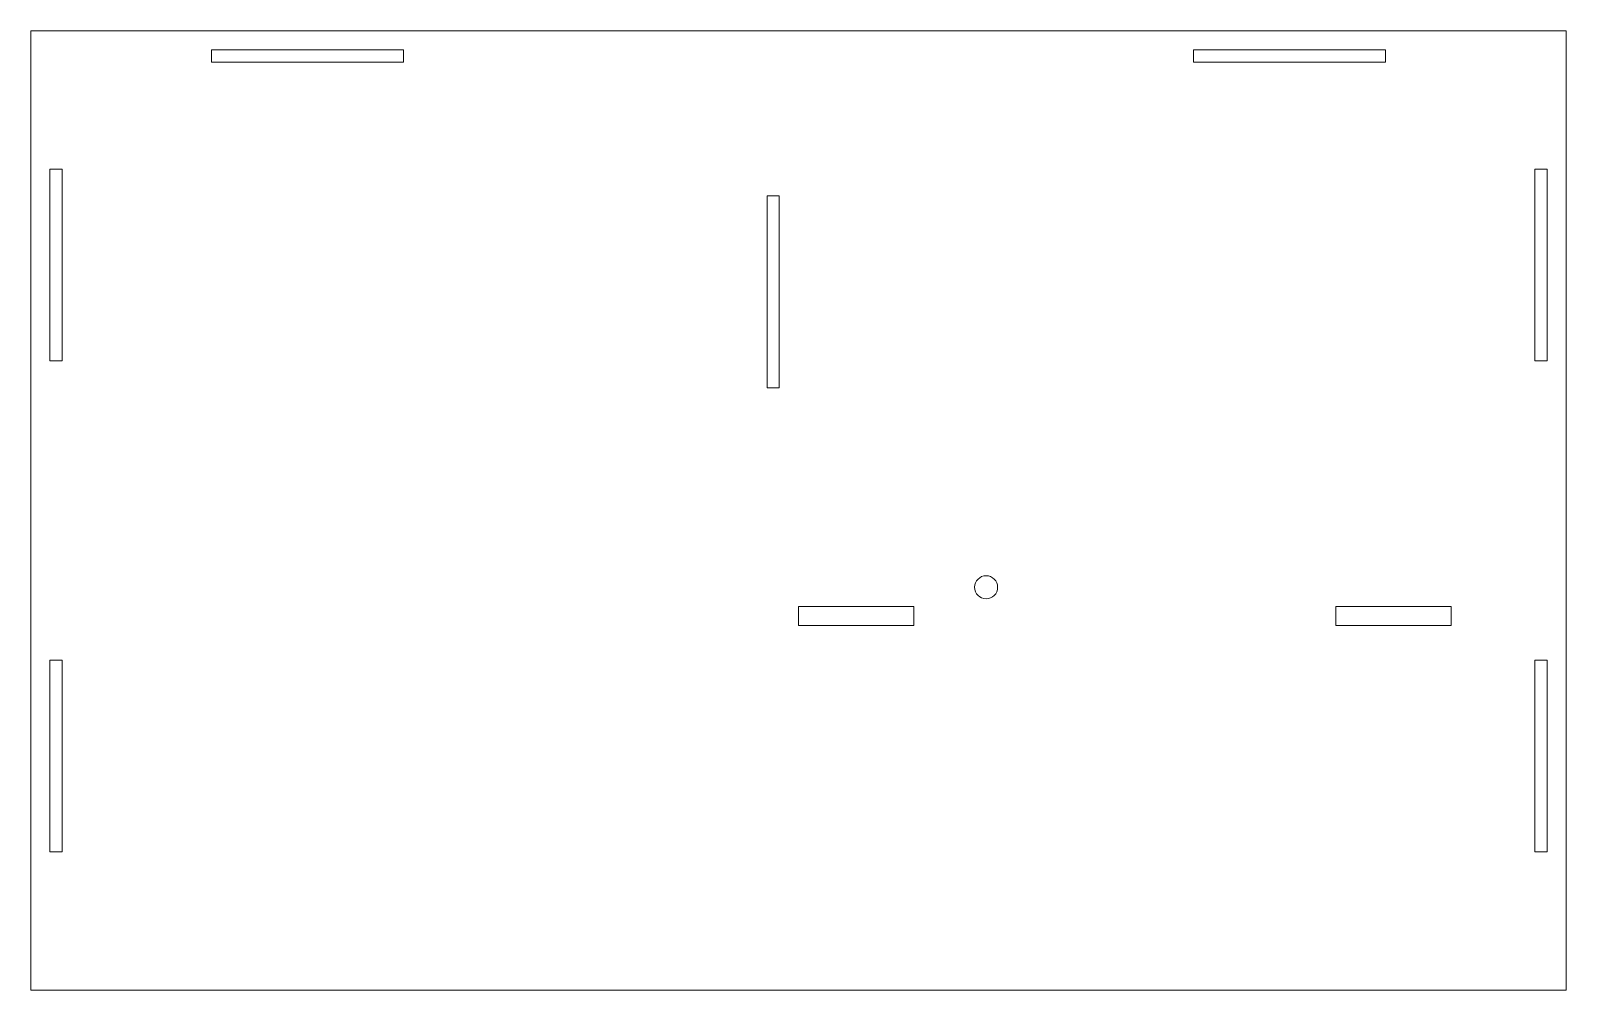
# Model space of a CAD drawing. Header units: millimetres. Extents: x -200 to 200, y -125 to 125.
import ezdxf

# ---------------------------------------------------------------- set-up
doc = ezdxf.new("R2010")
doc.units = ezdxf.units.MM
doc.layers.add('1', color=7, linetype='Continuous', true_color=0xffffff)

msp = doc.modelspace()

# ---------------------------------------------------------------- linework, layer by layer
at = {"layer": '1', "color": 1, "linetype": 'Continuous', "lineweight": 5}
for p, q in [((200, 125), (-200, 125)), ((-200, 125), (-200, -125)), ((-200, 125), (-200, -125)), ((200, 125), (-200, 125)), ((200, -125), (200, 125)), ((200, -125), (200, 125)), ((-152.92, 116.8), (-152.92, 120)), ((-152.92, 120), (-102.92, 120)), ((-152.92, 120), (-102.92, 120)), ((-152.92, 116.8), (-152.92, 120)), ((-102.92, 116.8), (-152.92, 116.8)), ((-102.92, 116.8), (-152.92, 116.8)), ((-102.92, 120), (-102.92, 116.8)), ((-102.92, 120), (-102.92, 116.8)), ((102.92, 116.8), (102.92, 120)), ((102.92, 120), (152.92, 120)), ((102.92, 120), (152.92, 120)), ((102.92, 116.8), (102.92, 120)), ((152.92, 116.8), (102.92, 116.8)), ((152.92, 116.8), (102.92, 116.8)), ((152.92, 120), (152.92, 116.8)), ((152.92, 120), (152.92, 116.8)), ((-195, 38.97), (-195, 88.97)), ((-195, 88.97), (-191.8, 88.97)), ((-195, 38.97), (-195, 88.97)), ((-195, 88.97), (-191.8, 88.97)), ((-191.8, 88.97), (-191.8, 38.97)), ((-191.8, 88.97), (-191.8, 38.97)), ((191.8, 88.97), (195, 88.97)), ((191.8, 38.97), (191.8, 88.97)), ((191.8, 38.97), (191.8, 88.97)), ((191.8, 88.97), (195, 88.97)), ((195, 88.97), (195, 38.97)), ((195, 88.97), (195, 38.97)), ((-8.2, 82), (-5, 82)), ((-8.2, 32), (-8.2, 82)), ((-8.2, 32), (-8.2, 82)), ((-8.2, 82), (-5, 82)), ((-5, 82), (-5, 32)), ((-5, 82), (-5, 32)), ((-191.8, 38.97), (-195, 38.97)), ((-191.8, 38.97), (-195, 38.97)), ((195, 38.97), (191.8, 38.97)), ((195, 38.97), (191.8, 38.97)), ((-5, 32), (-8.2, 32)), ((-5, 32), (-8.2, 32)), ((0, -25), (30, -25)), ((0, -30), (0, -25)), ((0, -25), (30, -25)), ((0, -30), (0, -25)), ((30, -25), (30, -30)), ((30, -25), (30, -30)), ((140, -30), (140, -25)), ((140, -30), (140, -25)), ((140, -25), (170, -25)), ((140, -25), (170, -25)), ((170, -25), (170, -30)), ((170, -25), (170, -30)), ((30, -30), (0, -30)), ((30, -30), (0, -30)), ((170, -30), (140, -30)), ((170, -30), (140, -30)), ((-195, -38.97), (-191.8, -38.97)), ((-195, -88.97), (-195, -38.97)), ((-195, -38.97), (-191.8, -38.97)), ((-195, -88.97), (-195, -38.97)), ((-191.8, -38.97), (-191.8, -88.97)), ((-191.8, -38.97), (-191.8, -88.97)), ((191.8, -38.97), (195, -38.97)), ((191.8, -38.97), (195, -38.97)), ((191.8, -88.97), (191.8, -38.97)), ((191.8, -88.97), (191.8, -38.97)), ((195, -38.97), (195, -88.97)), ((195, -38.97), (195, -88.97)), ((-191.8, -88.97), (-195, -88.97)), ((-191.8, -88.97), (-195, -88.97)), ((195, -88.97), (191.8, -88.97)), ((195, -88.97), (191.8, -88.97)), ((-200, -125), (200, -125)), ((-200, -125), (200, -125))]:
    msp.add_line(p, q, dxfattribs=at)
msp.add_circle((48.88, -20), 3, dxfattribs=at)
msp.add_circle((48.88, -20), 3, dxfattribs=at)

doc.saveas('drawing.dxf')
